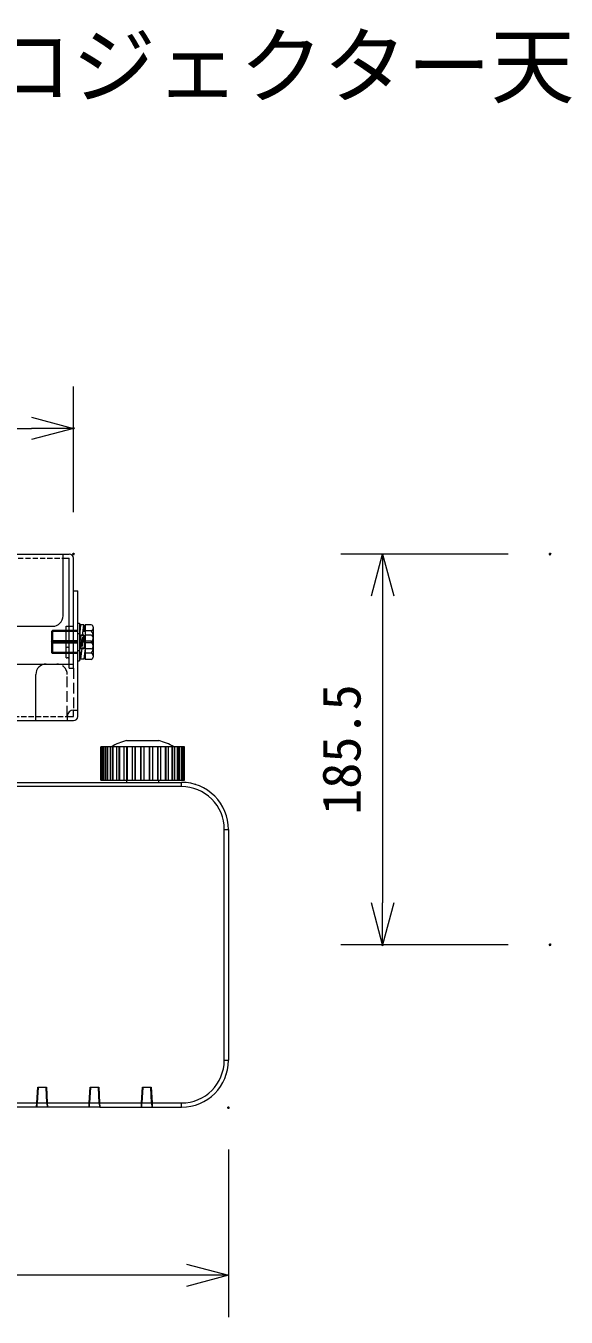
# Model space of a CAD drawing. Units: millimetres, scale not verified. Extents: x -62 to 63, y -57 to 57.
# Drawn here: x -9.7 to 16.1, y -4.9 to 56.7 of the extents above; entities that cross this region are included whole.
import ezdxf
from ezdxf.enums import TextEntityAlignment as Align

# ---------------------------------------------------------------- set-up
doc = ezdxf.new("R2010")
doc.units = ezdxf.units.MM
doc.header["$LTSCALE"] = 0.125
doc.header["$PDMODE"] = 32
doc.header["$PDSIZE"] = 0.0625
doc.linetypes.add('USER4', pattern=[2.5, 2, -0.5])
doc.linetypes.add('USER5', pattern=[5.6, 4, -1.6])
for name, color, linetype, lineweight in [('0-0_0', 7, 'Continuous', 18), ('0-4_GAIKEI', 7, 'Continuous', 18), ('0-5_SUNPO', 7, 'Continuous', 18), ('0-8_S1', 1, 'Continuous', 18)]:
    doc.layers.add(name, color=color, linetype=linetype, lineweight=lineweight)
doc.layers.add('0-1_DEFPOINTS', color=7, linetype='Continuous')
doc.layers.add('0-3_MOJI1', color=7, linetype='Continuous')
doc.styles.add('ＭＳ ゴシック', font='')
doc.styles.get('ＭＳ ゴシック').set_extended_font_data('MS Gothic')

# ---------------------------------------------------------------- blocks, each defined once
blk = doc.blocks.new('_OPEN30')
at = {"layer": '0-0_0'}
blk.add_line((0, 0), (-1, 0), dxfattribs=at)
blk.add_lwpolyline([(-1, 0.26795), (0, 0), (-1, -0.26795)], dxfattribs=at)
blk = doc.blocks.new('D12')
at = {"layer": '0-1_DEFPOINTS'}
for p in [(12.5994, 28.632), (4.5994, 9.9818), (12.5994, 9.9818)]:
    blk.add_point(p, dxfattribs=at)
at = {"layer": '0-5_SUNPO'}
for p, q in [((10.5994, 28.632), (2.5994, 28.632)), ((4.5994, 26.632), (4.5994, 11.9818)), ((10.5994, 9.9818), (2.5994, 9.9818))]:
    blk.add_line(p, q, dxfattribs=at)
at = {"layer": '0-5_SUNPO', "xscale": 2, "yscale": 2}
for p, rotation in [((4.5994, 28.632), 90), ((4.5994, 9.9818), 270)]:
    blk.add_blockref('_OPEN30', p, dxfattribs=dict(at, rotation=rotation))
at = {"layer": '0-5_SUNPO', "style": 'ＭＳ ゴシック'}
blk.add_text('185.5', height=1.833, rotation=90, dxfattribs=at).set_placement((4.0994, 16.1819), align=Align.BOTTOM_LEFT)
blk = doc.blocks.new('D9')
at = {"layer": '0-1_DEFPOINTS'}
for p in [(-52.5618, 2.208), (-2.7618, 2.208), (-52.5618, -5.792)]:
    blk.add_point(p, dxfattribs=at)
at = {"layer": '0-5_SUNPO'}
for p, q in [((-52.5618, 0.208), (-52.5618, -7.792)), ((-2.7618, 0.208), (-2.7618, -7.792)), ((-4.7618, -5.792), (-50.5618, -5.792))]:
    blk.add_line(p, q, dxfattribs=at)
at = {"layer": '0-5_SUNPO', "xscale": 2, "yscale": 2, "rotation": 180}
blk.add_blockref('_OPEN30', (-52.5618, -5.792), dxfattribs=at)
at = {"layer": '0-5_SUNPO', "xscale": 2, "yscale": 2}
blk.add_blockref('_OPEN30', (-2.7618, -5.792), dxfattribs=at)
at = {"layer": '0-5_SUNPO', "style": 'ＭＳ ゴシック'}
blk.add_text('498', height=1.833, dxfattribs=at).set_placement((-29.5368, -5.292), align=Align.BOTTOM_LEFT)
blk = doc.blocks.new('D8')
at = {"layer": '0-1_DEFPOINTS'}
for p in [(-10.1618, 34.632), (-45.1618, 28.632), (-10.1618, 28.632)]:
    blk.add_point(p, dxfattribs=at)
at = {"layer": '0-5_SUNPO'}
for p, q in [((-45.1618, 30.632), (-45.1618, 36.632)), ((-10.1618, 30.632), (-10.1618, 36.632)), ((-43.1618, 34.632), (-12.1618, 34.632))]:
    blk.add_line(p, q, dxfattribs=at)
at = {"layer": '0-5_SUNPO', "xscale": 2, "yscale": 2, "rotation": 180}
blk.add_blockref('_OPEN30', (-45.1618, 34.632), dxfattribs=at)
at = {"layer": '0-5_SUNPO', "xscale": 2, "yscale": 2}
blk.add_blockref('_OPEN30', (-10.1618, 34.632), dxfattribs=at)
at = {"layer": '0-5_SUNPO', "style": 'ＭＳ ゴシック'}
blk.add_text('350', height=1.833, dxfattribs=at).set_placement((-29.5368, 35.132), align=Align.BOTTOM_LEFT)

msp = doc.modelspace()

# ---------------------------------------------------------------- linework, layer by layer
at = {"layer": '0-4_GAIKEI'}
for p, q in [((-6.1165, 20.7353), (-6.1165, 22.3353)), ((-6.102, 22.3353), (-6.1165, 22.3353)), ((-6.0738, 22.3353), (-6.102, 22.3353)), ((-6.0439, 22.3353), (-6.0738, 22.3353)), ((-6.0008, 22.3353), (-6.0439, 22.3353)), ((-5.9717, 22.3353), (-6.0009, 22.3353)), ((-5.8873, 22.3353), (-5.9717, 22.3353)), ((-5.8176, 22.3353), (-5.8873, 22.3353)), ((-5.7888, 22.3353), (-5.8176, 22.3353)), ((-5.6535, 22.3353), (-5.7888, 22.3353)), ((-5.5602, 22.3353), (-5.6535, 22.3353)), ((-5.533, 22.3353), (-5.5602, 22.3353)), ((-5.3527, 22.3353), (-5.533, 22.3353)), ((-4.9981, 22.3353), (-5.2154, 22.3353)), ((-4.8707, 22.3353), (-4.9981, 22.3353)), ((-4.8895, 22.6353), (-3.3533, 22.6353)), ((-3.3722, 22.3353), (-3.3928, 22.3353)), ((-3.2448, 22.3353), (-3.3721, 22.3353)), ((-3.0274, 22.3353), (-3.2448, 22.3353)), ((-2.7099, 22.3353), (-2.8902, 22.3353)), ((-2.6827, 22.3353), (-2.7099, 22.3353)), ((-2.4541, 22.3353), (-2.5894, 22.3353)), ((-2.4253, 22.3353), (-2.4541, 22.3353)), ((-2.3556, 22.3353), (-2.4253, 22.3353)), ((-2.2711, 22.3353), (-2.3556, 22.3353)), ((-2.242, 22.3353), (-2.2711, 22.3353)), ((-2.1989, 22.3353), (-2.242, 22.3353)), ((-2.169, 22.3353), (-2.1989, 22.3353)), ((-2.1263, 20.7353), (-2.1263, 22.3353)), ((-47.5814, 20.6353), (-2.2614, 20.6353)), ((-6.1165, 20.7353), (-6.102, 20.7353)), ((-6.102, 20.7353), (-6.0738, 20.7353)), ((-6.0738, 20.7353), (-6.0439, 20.7353)), ((-6.0439, 20.7353), (-6.0008, 20.7353)), ((-6.0009, 20.7353), (-5.9717, 20.7353)), ((-5.9717, 20.7353), (-5.8873, 20.7353)), ((-5.8873, 20.7353), (-5.8176, 20.7353)), ((-5.8176, 20.7353), (-5.7888, 20.7353)), ((-5.7888, 20.7353), (-5.6535, 20.7353)), ((-5.6535, 20.7353), (-5.5602, 20.7353)), ((-5.5602, 20.7353), (-5.533, 20.7353)), ((-5.533, 20.7353), (-5.3527, 20.7353)), ((-5.2154, 20.7353), (-4.9981, 20.7353)), ((-4.9981, 20.7353), (-4.8707, 20.7353)), ((-4.8895, 20.7353), (-4.8895, 20.6353)), ((-3.3928, 20.7353), (-3.3722, 20.7353)), ((-3.3721, 20.7353), (-3.2448, 20.7353)), ((-3.3533, 20.6353), (-3.3533, 20.7353)), ((-3.2448, 20.7353), (-3.0274, 20.7353)), ((-2.8902, 20.7353), (-2.7099, 20.7353)), ((-2.7099, 20.7353), (-2.6827, 20.7353)), ((-2.6827, 20.7353), (-2.5894, 20.7353)), ((-2.5894, 20.7353), (-2.4541, 20.7353)), ((-2.4541, 20.7353), (-2.4253, 20.7353)), ((-2.4253, 20.7353), (-2.3556, 20.7353)), ((-2.3556, 20.7353), (-2.2711, 20.7353)), ((-2.2711, 20.7353), (-2.242, 20.7353)), ((-2.242, 20.7353), (-2.1989, 20.7353)), ((-2.1989, 20.7353), (-2.169, 20.7353)), ((-0.0651, 18.8353), (-0.0682, 18.8353)), ((-0.0214, 18.3953), (-0.0214, 7.3753)), ((-9.1812, 5.1353), (-11.1616, 5.1353)), ((-9.1603, 5.1353), (-9.1812, 5.1353)), ((-8.6818, 5.1353), (-9.1603, 5.1353)), ((-8.6616, 5.1353), (-8.6818, 5.1353)), ((-6.6812, 5.1353), (-8.6616, 5.1353)), ((-6.6603, 5.1353), (-6.6812, 5.1353)), ((-6.6786, 5.1854), (-6.6612, 5.1854)), ((-6.1818, 5.1353), (-6.6603, 5.1353)), ((-6.1616, 5.1353), (-6.1818, 5.1353)), ((-6.1616, 5.1353), (-2.2614, 5.1353))]:
    msp.add_line(p, q, dxfattribs=at)
at = {"layer": '0-4_GAIKEI', "color": 1}
for p, q in [((-6.102, 20.7353), (-6.102, 22.3353)), ((-6.0738, 20.7353), (-6.0738, 22.3353)), ((-6.0439, 20.7353), (-6.0439, 22.3353)), ((-6.0008, 20.7353), (-6.0008, 22.3353)), ((-5.9717, 20.7353), (-5.9717, 22.3353)), ((-5.8873, 20.7353), (-5.8873, 22.3353)), ((-5.8176, 20.7353), (-5.8176, 22.3353)), ((-5.7888, 20.7353), (-5.7888, 22.3353)), ((-5.6535, 20.7353), (-5.6535, 22.3353)), ((-5.5602, 20.7353), (-5.5602, 22.3353)), ((-5.533, 20.7353), (-5.533, 22.3353)), ((-5.3527, 20.7353), (-5.3527, 22.3353)), ((-5.2399, 20.7353), (-5.2399, 22.3353)), ((-5.2154, 20.7353), (-5.2154, 22.3353)), ((-4.9981, 20.7353), (-4.9981, 22.3353)), ((-4.8707, 20.7353), (-4.8707, 22.3353)), ((-4.8501, 20.7353), (-4.8501, 22.3353)), ((-4.6098, 20.7353), (-4.6098, 22.3353)), ((-4.6052, 20.7353), (-4.6052, 22.3353)), ((-4.4688, 20.7353), (-4.4688, 22.3353)), ((-4.4529, 20.7353), (-4.4529, 22.3353)), ((-4.2016, 20.7353), (-4.2016, 22.3353)), ((-4.1912, 20.7353), (-4.1912, 22.3353)), ((-4.0517, 20.7353), (-4.0517, 22.3353)), ((-4.0413, 20.7353), (-4.0413, 22.3353)), ((-3.7899, 20.7353), (-3.7899, 22.3353)), ((-3.774, 20.7353), (-3.774, 22.3353)), ((-3.6377, 20.7353), (-3.6377, 22.3353)), ((-3.6331, 20.7353), (-3.6331, 22.3353)), ((-3.3928, 20.7353), (-3.3928, 22.3353)), ((-3.3722, 20.7353), (-3.3722, 22.3353)), ((-3.2448, 20.7353), (-3.2448, 22.3353)), ((-3.0274, 20.7353), (-3.0274, 22.3353)), ((-3.003, 20.7353), (-3.003, 22.3353)), ((-2.8902, 20.7353), (-2.8902, 22.3353)), ((-2.7099, 20.7353), (-2.7099, 22.3353)), ((-2.6827, 20.7353), (-2.6827, 22.3353)), ((-2.5894, 20.7353), (-2.5894, 22.3353)), ((-2.4541, 20.7353), (-2.4541, 22.3353)), ((-2.4253, 20.7353), (-2.4253, 22.3353)), ((-2.3556, 20.7353), (-2.3556, 22.3353)), ((-2.2711, 20.7353), (-2.2711, 22.3353)), ((-2.242, 20.7353), (-2.242, 22.3353)), ((-2.1989, 20.7353), (-2.1989, 22.3353)), ((-2.169, 20.7353), (-2.169, 22.3353)), ((-2.1409, 20.7353), (-2.1409, 22.3353)), ((-2.2614, 20.4353), (-47.5814, 20.4353)), ((-2.2614, 20.4353), (-2.2614, 20.6353)), ((-0.2214, 7.3753), (-0.0214, 7.3753)), ((-9.1707, 5.3353), (-9.1314, 6.0853)), ((-9.1111, 6.0753), (-9.1499, 5.3353)), ((-9.1319, 6.0753), (-9.1111, 6.0753)), ((-9.1314, 6.0853), (-8.7114, 6.0853)), ((-8.7311, 6.0753), (-9.1111, 6.0753)), ((-8.7311, 6.0753), (-8.7109, 6.0753)), ((-8.6923, 5.3353), (-8.7311, 6.0753)), ((-8.7114, 6.0853), (-8.6721, 5.3353)), ((-6.6707, 5.3353), (-6.6314, 6.0853)), ((-6.6111, 6.0753), (-6.6499, 5.3353)), ((-6.6319, 6.0753), (-6.6111, 6.0753)), ((-6.6314, 6.0853), (-6.2114, 6.0853)), ((-6.2311, 6.0753), (-6.6111, 6.0753)), ((-6.2311, 6.0753), (-6.2109, 6.0753)), ((-6.1923, 5.3353), (-6.2311, 6.0753)), ((-6.2114, 6.0853), (-6.1721, 5.3353)), ((-4.1707, 5.3353), (-4.1314, 6.0853)), ((-4.1111, 6.0753), (-4.1499, 5.3353)), ((-4.1319, 6.0753), (-4.1111, 6.0753)), ((-4.1314, 6.0853), (-3.7114, 6.0853)), ((-3.7311, 6.0753), (-4.1111, 6.0753)), ((-3.7311, 6.0753), (-3.7314, 6.0853)), ((-3.6923, 5.3353), (-3.7311, 6.0753)), ((-3.7109, 6.0753), (-3.7311, 6.0753)), ((-3.7114, 6.0853), (-3.6721, 5.3353)), ((-11.1721, 5.3353), (-9.1707, 5.3353)), ((-9.1812, 5.1353), (-9.1707, 5.3353)), ((-9.1604, 5.1353), (-9.1656, 5.4341)), ((-9.1603, 5.1353), (-9.1499, 5.3353)), ((-9.1499, 5.3353), (-8.6923, 5.3353)), ((-8.6923, 5.3353), (-8.6818, 5.1353)), ((-8.6768, 5.4241), (-8.6818, 5.1353)), ((-8.6695, 5.2854), (-8.6792, 5.2854)), ((-8.6721, 5.3353), (-6.6707, 5.3353)), ((-8.6721, 5.3353), (-8.6617, 5.1353)), ((-6.6812, 5.1353), (-6.6707, 5.3353)), ((-6.6603, 5.1353), (-6.6656, 5.4341)), ((-6.6604, 5.1353), (-6.6499, 5.3353)), ((-6.6499, 5.3353), (-6.1923, 5.3353)), ((-6.1923, 5.3353), (-6.1818, 5.1353)), ((-6.1768, 5.4241), (-6.1818, 5.1353)), ((-6.1695, 5.2854), (-6.1792, 5.2854)), ((-6.1721, 5.3353), (-4.1707, 5.3353)), ((-6.1721, 5.3353), (-6.1616, 5.1353)), ((-4.1812, 5.1353), (-4.1707, 5.3353)), ((-4.1604, 5.1353), (-4.1656, 5.4341)), ((-4.1604, 5.1353), (-4.1499, 5.3353)), ((-4.1499, 5.3353), (-3.6923, 5.3353)), ((-3.6923, 5.3353), (-3.6818, 5.1353)), ((-3.6768, 5.4241), (-3.6818, 5.1353)), ((-3.6809, 5.1854), (-3.6643, 5.1854)), ((-3.6721, 5.3353), (-2.2614, 5.3353)), ((-3.6721, 5.3353), (-3.6616, 5.1353)), ((-2.2614, 5.1353), (-2.2614, 5.3353))]:
    msp.add_line(p, q, dxfattribs=at)
at = {"layer": '0-4_GAIKEI'}
for points in [[(-5.2154, 22.3353), (-5.2399, 22.3353), (-5.3527, 22.3353)], [(-4.6098, 22.3353), (-4.8501, 22.3353), (-4.8707, 22.3353)], [(-3.3928, 22.3353), (-3.6331, 22.3353), (-3.6377, 22.3353), (-3.774, 22.3353), (-3.7899, 22.3353), (-4.0413, 22.3353), (-4.0517, 22.3353), (-4.1912, 22.3353), (-4.2016, 22.3353), (-4.4529, 22.3353), (-4.4688, 22.3353), (-4.6052, 22.3353), (-4.6098, 22.3353)], [(-2.8902, 22.3353), (-2.8902, 22.3353), (-3.003, 22.3353), (-3.0274, 22.3353)], [(-2.5894, 22.3353), (-2.5894, 22.3353), (-2.6827, 22.3353)], [(-2.1263, 22.3353), (-2.1409, 22.3353), (-2.169, 22.3353)], [(-5.3527, 20.7353), (-5.2399, 20.7353), (-5.2154, 20.7353)], [(-4.8707, 20.7353), (-4.8501, 20.7353), (-4.6098, 20.7353)], [(-4.6098, 20.7353), (-4.6052, 20.7353), (-4.4688, 20.7353), (-4.4529, 20.7353), (-4.2016, 20.7353), (-4.1912, 20.7353), (-4.0517, 20.7353), (-4.0413, 20.7353), (-3.7899, 20.7353), (-3.774, 20.7353), (-3.6377, 20.7353), (-3.6331, 20.7353), (-3.3928, 20.7353)], [(-3.0274, 20.7353), (-3.003, 20.7353), (-2.8902, 20.7353)], [(-2.169, 20.7353), (-2.1409, 20.7353), (-2.1263, 20.7353)]]:
    msp.add_lwpolyline(points, dxfattribs=at)
at = {"layer": '0-4_GAIKEI', "color": 1}
msp.add_lwpolyline([(-0.2214, 7.3753), (-0.2214, 18.3953), (-0.0214, 18.3953)], dxfattribs=at)
at = {"layer": '0-4_GAIKEI'}
for centre, radius, start, end in [((-4.1214, 19.7353), 3, 104.83512, 119.92645), ((-4.1214, 19.7353), 3, 60.0735, 75.16483), ((-2.2614, 18.3953), 2.24, 359.99996, 90), ((-1.6541, 20.2904), 0.25, 72.22949, 77.07368), ((-2.2614, 7.3753), 2.24, 269.99998, 359.99996), ((-0.3172, 6.7577), 0.2, 342.37704, 357.35395)]:
    msp.add_arc(centre, radius, start, end, dxfattribs=at)
at = {"layer": '0-4_GAIKEI', "color": 1}
for centre, start, end in [((-2.2614, 18.3953), 359.99996, 90), ((-2.2614, 7.3753), 269.99998, 359.99996)]:
    msp.add_arc(centre, 2.04, start, end, dxfattribs=at)
at = {"layer": '0-8_S1'}
for p, q in [((-42.2214, 31.5355), (-7.6214, 31.5355)), ((-7.9214, 28.5855), (-7.9214, 31.5355)), ((-7.9214, 31.3355), (-7.6214, 31.3355)), ((-7.6214, 26.0855), (-7.6214, 31.3355)), ((-7.4214, 26.0855), (-7.4214, 31.3355)), ((-7.4214, 29.7855), (-7.2214, 29.7855)), ((-7.2214, 23.7855), (-7.2214, 29.7855)), ((-41.4214, 28.0855), (-8.4214, 28.0855)), ((-8.4714, 27.8355), (-8.4214, 27.8855)), ((-8.4714, 27.8355), (-8.4714, 26.8355)), ((-7.2214, 27.8355), (-8.4714, 27.8355)), ((-8.4214, 27.8855), (-8.4214, 26.7855)), ((-7.2214, 27.8855), (-8.4214, 27.8855)), ((-7.7714, 26.5855), (-7.7714, 28.0855)), ((-7.7714, 28.0855), (-7.7214, 28.0855)), ((-7.6214, 28.0855), (-7.4214, 28.0855)), ((-7.2214, 28.2355), (-7.1414, 28.2355)), ((-7.1414, 28.2355), (-7.1414, 26.4355)), ((-7.0814, 28.1605), (-7.1414, 27.6355)), ((-6.9314, 28.1605), (-7.0814, 28.1605)), ((-6.9914, 27.6355), (-6.9314, 28.1605)), ((-6.8714, 27.8355), (-6.9686, 27.8355)), ((-6.9314, 28.1605), (-6.9314, 27.8355)), ((-6.5714, 28.1629), (-6.8714, 28.1629)), ((-6.8714, 28.1629), (-6.8714, 26.5082)), ((-6.5714, 27.8742), (-6.8714, 27.8742)), ((-6.4714, 26.6525), (-6.4714, 28.0185)), ((-8.4714, 27.3355), (-8.4214, 27.3855)), ((-8.4214, 27.2855), (-8.4714, 27.3355)), ((-7.2214, 27.3355), (-8.4714, 27.3355)), ((-7.2214, 27.3855), (-8.4214, 27.3855)), ((-7.2214, 27.2855), (-8.4214, 27.2855)), ((-7.2214, 27.7355), (-7.1414, 27.7355)), ((-7.0814, 27.6605), (-7.1414, 27.1355)), ((-6.9914, 27.6355), (-7.1414, 27.6355)), ((-7.0443, 27.3355), (-7.1414, 27.3355)), ((-6.9914, 27.1355), (-7.1414, 27.1355)), ((-6.9314, 27.6605), (-7.0814, 27.6605)), ((-7.0214, 27.5355), (-7.0814, 27.0105)), ((-7.0814, 27.3355), (-7.0814, 27.0105)), ((-6.8714, 27.5355), (-7.0214, 27.5355)), ((-6.9914, 27.1355), (-6.9314, 27.6605)), ((-6.8714, 27.3355), (-6.9686, 27.3355)), ((-6.9314, 27.6605), (-6.9314, 27.3355)), ((-6.8714, 27.5355), (-6.9314, 27.0105)), ((-6.5714, 27.6629), (-6.8714, 27.6629)), ((-6.5714, 27.3742), (-6.8714, 27.3742)), ((-6.5714, 27.2968), (-6.8714, 27.2968)), ((-8.4214, 26.7855), (-8.4714, 26.8355)), ((-7.2214, 26.8355), (-8.4714, 26.8355)), ((-7.2214, 26.7855), (-8.4214, 26.7855)), ((-7.7714, 27.0855), (-7.7214, 27.0855)), ((-7.7714, 26.5855), (-7.7214, 26.5855)), ((-7.2214, 26.9355), (-7.1414, 26.9355)), ((-7.0443, 26.8355), (-7.1414, 26.8355)), ((-7.0214, 27.0355), (-7.0814, 26.5105)), ((-6.9314, 27.0105), (-7.0814, 27.0105)), ((-7.0814, 26.8355), (-7.0814, 26.5105)), ((-6.9314, 26.5105), (-7.0814, 26.5105)), ((-6.8714, 27.0355), (-7.0214, 27.0355)), ((-6.8714, 27.0355), (-6.9314, 26.5105)), ((-6.5714, 27.0082), (-6.8714, 27.0082)), ((-6.5714, 26.7968), (-6.8714, 26.7968)), ((-6.5714, 26.5082), (-6.8714, 26.5082)), ((-42.4214, 26.2855), (-7.4214, 26.2855)), ((-7.6214, 26.0855), (-7.4214, 26.0855)), ((-7.2214, 26.4355), (-7.1414, 26.4355)), ((-9.2214, 23.5855), (-9.2214, 25.7855)), ((-7.4214, 23.7855), (-7.4214, 24.0855)), ((-7.4214, 24.0855), (-7.2214, 24.0855)), ((-42.4214, 23.5855), (-7.4214, 23.5855)), ((-7.7214, 23.7855), (-7.7214, 23.5855)), ((-7.7214, 23.7855), (-7.4214, 23.7855))]:
    msp.add_line(p, q, dxfattribs=at)
at = {"layer": '0-8_S1', "linetype": 'USER4'}
for p, q in [((-41.9214, 31.3355), (-7.9214, 31.3355)), ((-42.1214, 23.7855), (-7.7214, 23.7855))]:
    msp.add_line(p, q, dxfattribs=at)
at = {"layer": '0-8_S1', "linetype": 'USER5'}
for p, q in [((-7.4214, 26.0855), (-7.4214, 24.0855)), ((-7.7214, 23.7855), (-7.7214, 25.7855))]:
    msp.add_line(p, q, dxfattribs=at)
at = {"layer": '0-8_S1'}
for centre, radius, start, end in [((-7.6214, 31.3355), 0.2, 0, 90), ((-8.4214, 28.5855), 0.5, 270, 0), ((-7.7214, 28.1855), 0.1, 270, 0), ((-6.6256, 28.0185), 0.1542, 290.56998, 69.42989), ((-6.9381, 27.5855), 0.4667, 321.7868, 38.21314), ((-6.6256, 27.5185), 0.1542, 290.56998, 69.42989), ((-6.9381, 27.0855), 0.4667, 321.7868, 38.21314), ((-6.6256, 27.1525), 0.1542, 290.56998, 69.42989), ((-7.7214, 26.9855), 0.1, 0, 90), ((-7.7214, 26.4855), 0.1, 0, 90), ((-6.6256, 26.6525), 0.1542, 290.56998, 69.42989), ((-8.7214, 25.7855), 0.5, 90, 180), ((-7.4214, 23.7855), 0.3, 90, 180), ((-7.4214, 23.7855), 0.2, 270, 0)]:
    msp.add_arc(centre, radius, start, end, dxfattribs=at)
at = {"layer": '0-8_S1', "linetype": 'USER5'}
msp.add_arc((-8.2214, 25.7855), 0.5, 0, 90, dxfattribs=at)

# ---------------------------------------------------------------- block references
at = {"layer": '0-5_SUNPO'}
for name in ['D8', 'D12', 'D9']:
    msp.add_blockref(name, (2.7403, 2.9036), dxfattribs=at)

# ---------------------------------------------------------------- texts
at = {"layer": '0-3_MOJI1', "style": 'ＭＳ ゴシック'}
msp.add_text('ＤＬＰ方式プロジェクター天吊り金具付', height=2.933, dxfattribs=at).set_placement((-35.4974, 52.4949), align=Align.BOTTOM_LEFT)

doc.saveas('drawing.dxf')
